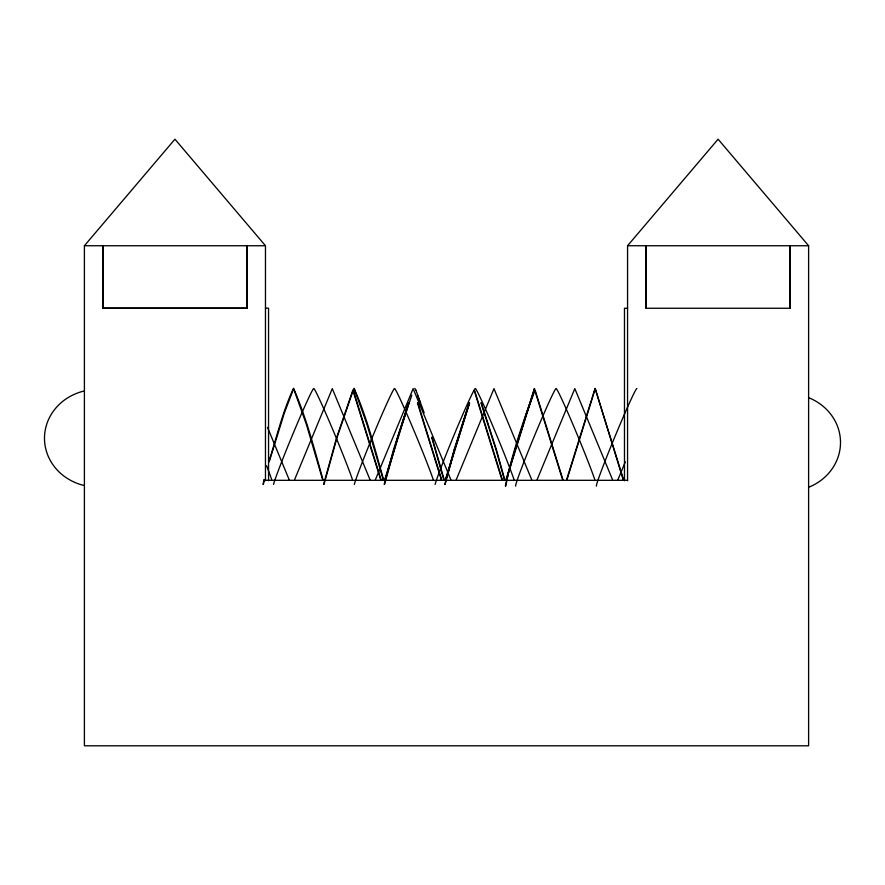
<?xml version="1.0" encoding="UTF-8"?>
<svg xmlns="http://www.w3.org/2000/svg" width="885" height="885" viewBox="0 0 885 885"><rect width="100%" height="100%" fill="white"/><g stroke="black" fill="none" stroke-linecap="round" stroke-linejoin="round"><path stroke-width="1.33" d="M444.779 484.449L454.06 449.857L469.227 402.697M445.133 484.438L454.403 450.022M384.19 484.449L393.471 449.857L408.638 402.697M384.555 484.438L397.664 437.411L411.791 395.186M323.6 484.449L336.742 437.223L352.894 390.064M323.965 484.438L337.085 437.411L353.203 390.307M263.022 484.438L264.051 479.504M263.387 484.438L264.405 479.637M268.852 461.638C276.717 437.19 282.647 411.437 293.543 388.283C306.254 417.51 314.341 448.806 322.948 479.504M269.195 461.782L284.339 413.029L293.632 388.703L306.52 424.789L322.605 479.637M514.993 450.022L508.731 471.871L505.733 486.097M454.403 450.045L469.548 402.929M514.981 450.045L526.686 413.007L534.96 390.318M384.732 479.604L408.593 402.819M385.086 479.758L408.925 403.029M445.365 479.604L469.227 402.819M445.708 479.747L469.548 403.029M505.999 479.604L534.319 388.46M506.342 479.747L534.617 388.747M566.632 479.604L595.085 388.382L623.549 479.615M566.975 479.747L595.262 388.692L623.206 479.792M534.651 390.053C523.123 421.415 512.094 453.408 505.368 486.119M294.583 479.681L332.295 388.626L370.007 479.681M375.417 479.681L413.129 388.626L450.841 479.681M456.262 479.681L493.974 388.626L531.686 479.681M537.106 479.681L574.819 388.626L612.531 479.681M617.94 479.681L625.341 461.815M627.565 480.787L627.565 245.742L718.089 139.199L808.613 245.742L808.613 745.801L84.407 745.801L84.407 245.742L174.942 139.199L265.467 245.742L265.467 480.732M354.21 388.703L367.109 424.789L383.194 479.637M354 388.305C366.965 417.134 374.831 448.916 383.537 479.493M84.407 245.742L265.467 245.742M627.565 245.742L808.613 245.742M102.97 308.157L246.904 308.157M265.467 308.157L268.553 308.157L268.553 480.732M627.565 308.257L624.478 308.257L624.478 480.787M265.467 480.312L627.565 480.312M414.799 388.36L415.85 390.019M267.48 427.322L289.163 479.681M415.873 390.075L424.169 412.819M417.554 395.175L420.375 402.918M481.296 402.708L496.452 449.857L504.704 479.493M480.964 402.918L496.109 450.034L504.361 479.648M535.148 390.23L562.904 479.559M534.794 390.362L562.583 479.792M474.515 390.219L502.271 479.57M474.172 390.362L501.95 479.792M417.808 402.841L441.637 479.57M417.466 402.996L441.316 479.792M353.259 390.219L381.015 479.57M352.905 390.373L380.683 479.781M432.013 437.223L444.126 479.493M431.681 437.411L443.772 479.648M790.228 245.742L790.228 308.257L645.961 308.257L645.961 245.742M790.062 245.742L790.062 308.257M646.127 245.742L646.127 308.257M247.07 245.742L247.07 308.257L102.804 308.257L102.804 245.742M246.904 245.742L246.904 308.257M102.97 245.742L102.97 308.257M594.797 479.57A52.812 1.87 67.5 0 0 573.026 424.689A52.812 1.87 67.5 0 0 556.101 388.526A52.812 1.87 -67.5 0 0 533.876 437.312A52.812 1.87 -67.5 0 0 515.712 486.108M273.531 484.438A52.812 1.87 -67.5 0 1 294.185 430.951A52.812 1.87 -67.5 0 1 313.755 388.526A52.812 1.87 67.5 0 1 330.68 424.689A52.812 1.87 67.5 0 1 352.451 479.57M596.49 486.108A52.812 1.87 -67.5 0 1 614.655 437.312A52.812 1.87 -67.5 0 1 636.879 388.526M514.019 479.57A52.812 1.87 67.5 0 0 492.248 424.689A52.812 1.87 67.5 0 0 475.322 388.526A52.812 1.87 -67.5 0 0 455.753 430.951A52.812 1.87 -67.5 0 0 435.088 484.438M266.584 465.731A52.812 1.87 67.5 0 1 271.673 479.57M354.31 484.438A52.812 1.87 -67.5 0 1 374.963 430.951A52.812 1.87 -67.5 0 1 394.533 388.526A52.812 1.87 67.5 0 1 411.459 424.689A52.812 1.87 67.5 0 1 433.241 479.57M809.178 397.907A52.812 48.797 0 0 1 840.507 442.478A52.812 48.797 0 0 1 809.178 487.049M83.632 485.389A52.812 48.797 0 0 1 44.493 438.263A52.812 48.797 0 0 1 83.632 391.126"/></g></svg>
